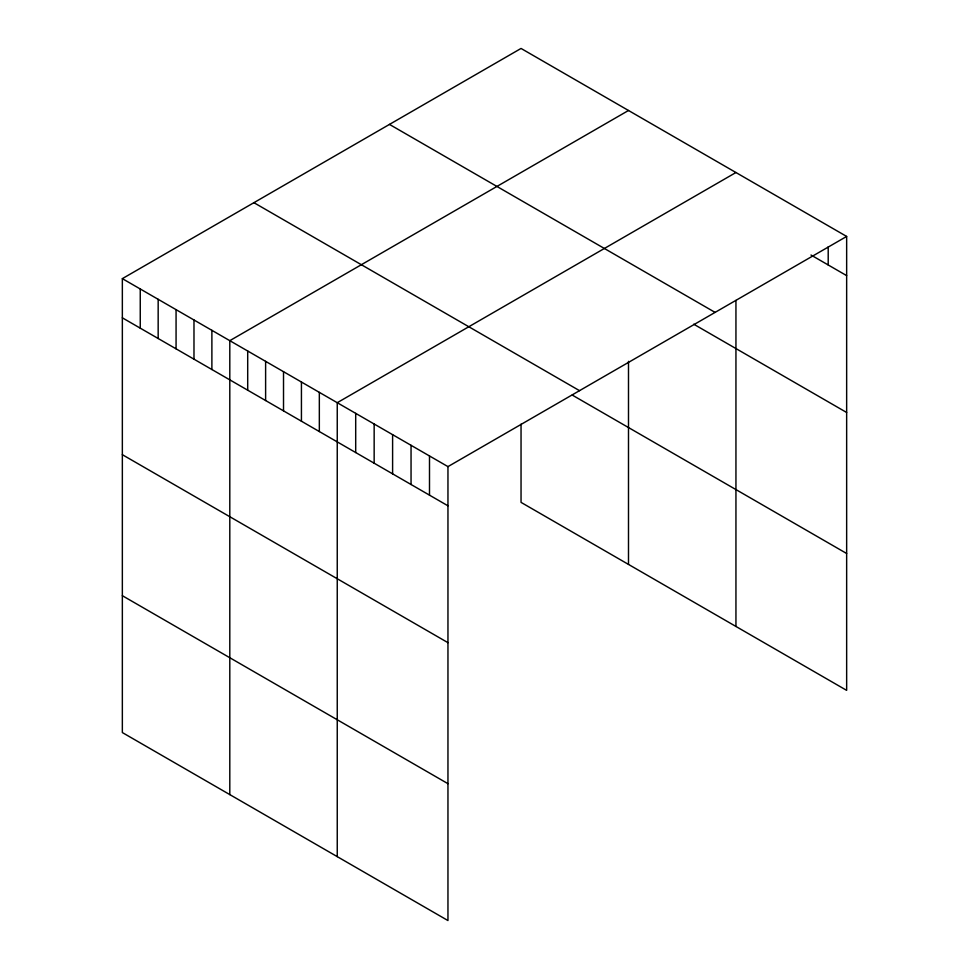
<?xml version="1.0" encoding="UTF-8"?>
<svg xmlns="http://www.w3.org/2000/svg" width="969" height="969" viewBox="0 0 969 969"><rect width="100%" height="100%" fill="white"/><g stroke="black" fill="none" stroke-linecap="round" stroke-linejoin="round"><path stroke-width="1.45" d="M122.348 278.636L447.957 466.622L447.957 920.55L122.348 732.564L122.348 278.636L521.043 48.45L846.652 236.436L846.652 690.364L521.043 502.378L521.043 424.168M628.493 110.49L229.798 340.676L229.798 794.604M735.943 172.518L337.248 402.704L337.248 856.632M447.957 466.622L846.652 236.436M810.98 255.017L846.652 275.62M389.477 124.407L715.086 312.393M693.731 324.191L846.652 412.479M253.914 202.678L579.523 390.664M572.207 395.049L846.652 553.493M122.348 317.82L447.957 505.806M122.348 454.679L447.957 642.665M122.348 595.693L447.957 783.679M828.204 246.877L828.204 264.961M735.943 300.438L735.943 626.446M628.493 361.352L628.493 564.418M429.497 455.975L429.497 495.147M411.05 445.316L411.05 484.5M392.602 434.669L392.602 473.841M374.155 424.01L374.155 463.194M355.696 413.363L355.696 452.535M319.334 392.372L319.334 431.544M301.432 382.028L301.432 421.212M283.517 371.684L283.517 410.868M265.615 361.352L265.615 400.524M247.701 351.008L247.701 390.192M211.884 330.332L211.884 369.516M193.982 319.988L193.982 359.172M176.067 309.656L176.067 348.828M158.165 299.312L158.165 338.496M140.251 288.98L140.251 328.152"/></g></svg>
